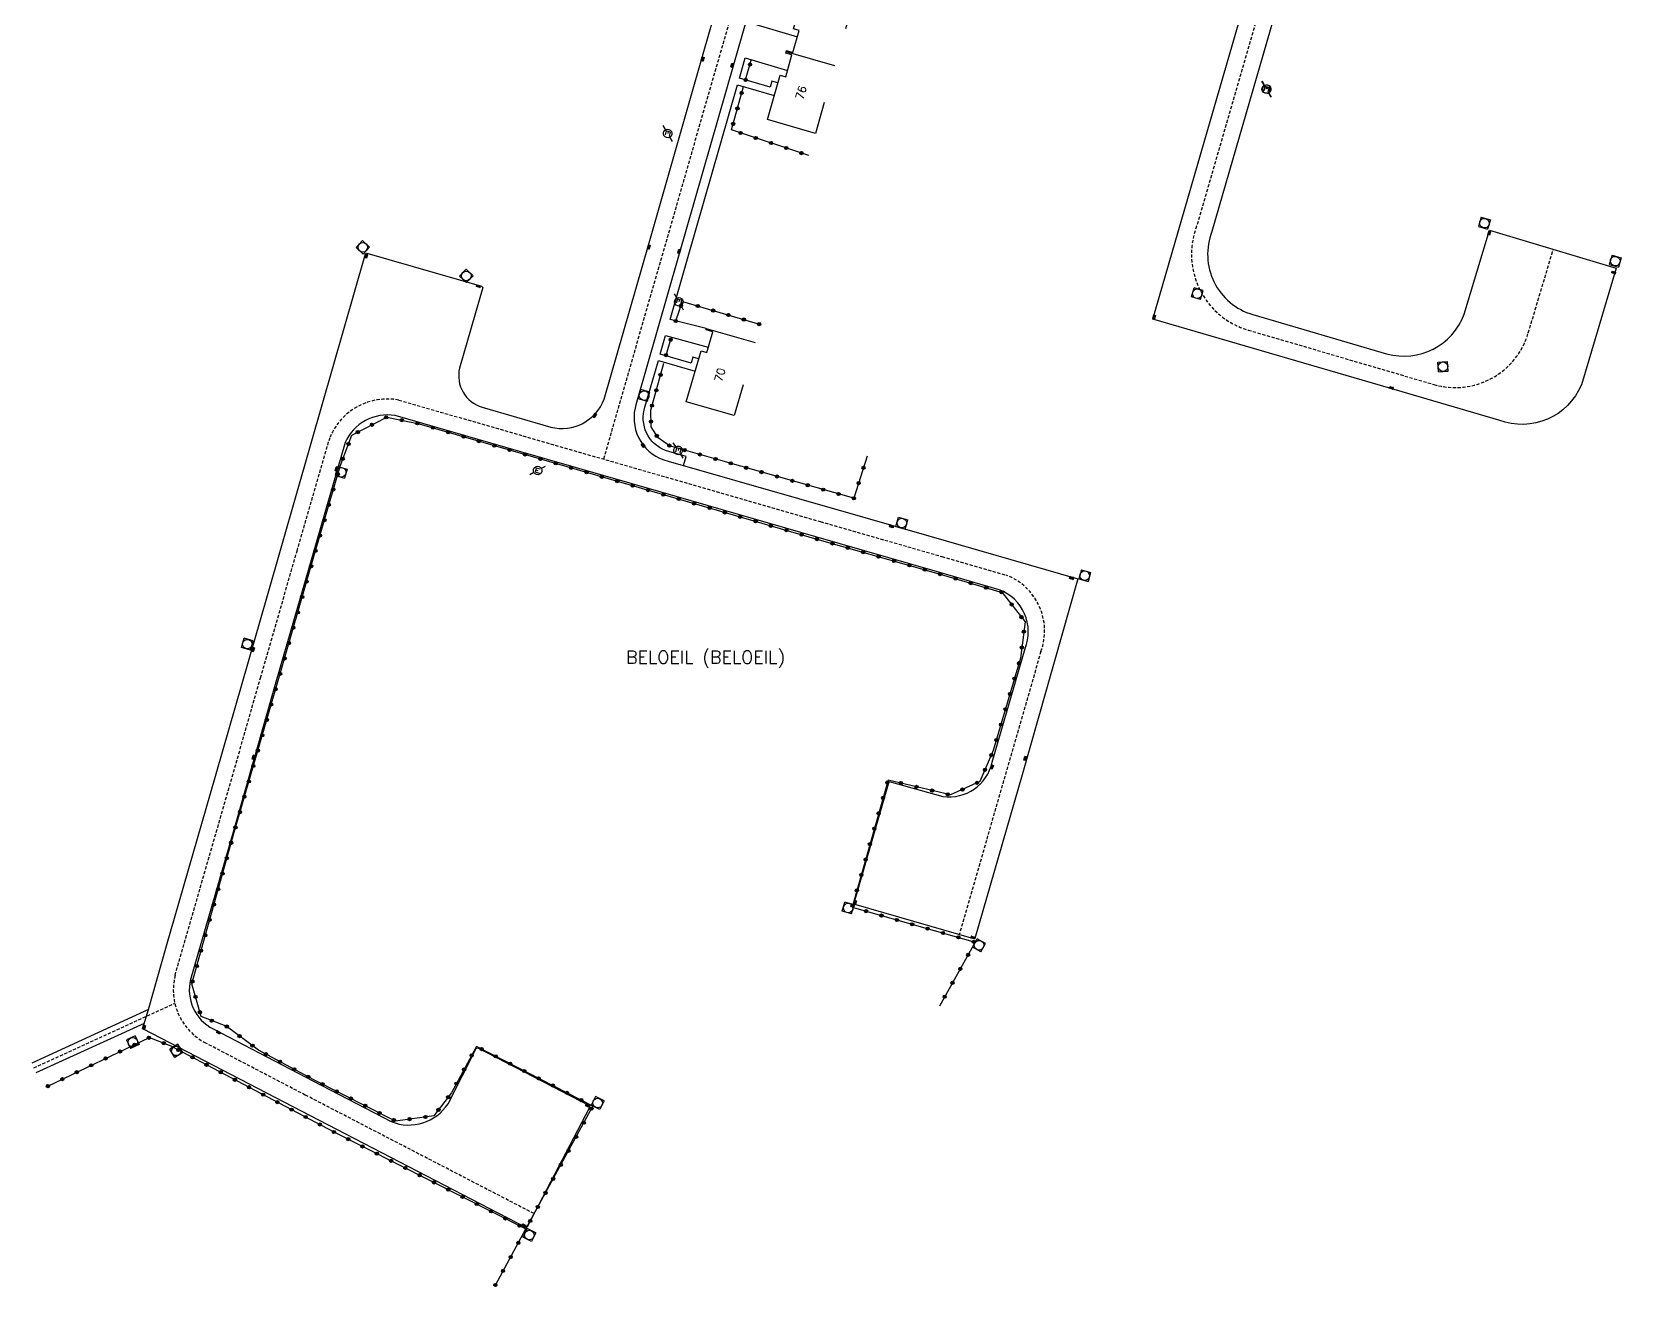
# Model space of a CAD drawing. Header units: millimetres. Extents: x 104999 to 106000, y 137000 to 138000.
# Drawn here: x 105366.9 to 105615.3, y 137387.9 to 137584.1 of the extents above; entities that cross this region are included whole.
import ezdxf
from ezdxf.enums import TextEntityAlignment as Align

# ---------------------------------------------------------------- set-up
doc = ezdxf.new("R2010")
doc.units = ezdxf.units.MM
doc.linetypes.add('DASHED', pattern=[0.75, 0.5, -0.25])
doc.layers.get('0').update_dxf_attribs({"linetype": 'CONTINUOUS'})
for name, color, linetype in [('W0001', 6, 'DASHED'), ('W0008', 7, 'CONTINUOUS'), ('W0100', 7, 'CONTINUOUS'), ('W0322', 7, 'CONTINUOUS'), ('W0334', 7, 'CONTINUOUS'), ('W0400', 7, 'CONTINUOUS'), ('W0420', 7, 'CONTINUOUS'), ('W0471', 7, 'CONTINUOUS'), ('W0980', 7, 'CONTINUOUS'), ('W0991', 7, 'CONTINUOUS'), ('W1102', 7, 'CONTINUOUS')]:
    doc.layers.add(name, color=color, linetype=linetype)
doc.styles.get("Standard").update_dxf_attribs({"font": 'romans.shx', "width": 0.85})

# ---------------------------------------------------------------- blocks, each defined once
blk = doc.blocks.new('t322o')
at = {"color": 0, "linetype": 'Continuous'}
for radius in [0.25, 0.15]:
    blk.add_circle((0, 0), radius, dxfattribs=at)
blk = doc.blocks.new('T400')
for p, q in [((-0.15, 0.3), (0.15, 0.3)), ((-0.15, -0.25), (-0.15, 0.3)), ((-0.15, 0.15), (0.15, 0.15)), ((-0.15, 0), (0.15, 0)), ((0.15, 0.3), (0.15, -0.25)), ((-0.15, -0.15), (0.15, -0.15)), ((-0.15, -0.25), (-0.15, -0.3)), ((-0.15, -0.3), (0.15, -0.3)), ((0.15, -0.3), (0.15, -0.25))]:
    blk.add_line(p, q)
blk = doc.blocks.new('T420')
for p, q in [((0.75, 0.75), (-0.75, 0.75)), ((-0.75, 0.75), (-0.75, -0.75)), ((0.75, 0.75), (0.75, -0.75)), ((0.75, -0.75), (-0.75, -0.75))]:
    blk.add_line(p, q)
blk.add_ellipse((0, 0), major_axis=(-0.53, 0.53), ratio=1, start_param=3.926991, end_param=10.210176)
blk = doc.blocks.new('T471')
for p, q in [((-0.333334, 0.333334), (-0.333334, -0.333334)), ((-0.333334, 0.333334), (0.333334, 0.333334)), ((-0.333334, 0), (0, 0)), ((0.500001, 0.500001), (1.000002, 1.000002)), ((-0.500001, -0.500001), (-1.000002, -1.000002)), ((-0.333334, -0.333334), (0.333334, -0.333334))]:
    blk.add_line(p, q)
blk.add_ellipse((0, 0), major_axis=(0.471405, 0.471405), ratio=1, start_param=5.4977871438, end_param=11.780972451)

msp = doc.modelspace()

# ---------------------------------------------------------------- linework, layer by layer
at = {"layer": 'W0001'}
for points in [[(105599.7, 137729.11), (105596.3, 137716.98), (105579.3, 137658.35), (105562.28, 137599.85), (105548.95, 137553.69, 0.43807), (105557.02, 137537.47), (105586.02, 137528.96, 0.414551), (105600.77, 137537.03), (105604.67, 137550.09)], [(105445.43, 137399.36), (105409.68, 137417.9), (105394.13, 137426.02, -0.346652), (105389.33, 137436.62), (105395.99, 137459.7), (105402.69, 137483.12), (105408.39, 137502.93), (105413.55, 137520.73, -0.35351), (105424.29, 137526.53), (105443.69, 137520.94), (105465.97, 137514.51), (105490.15, 137507.54), (105509.14, 137502.08), (105519.21, 137499.16, -0.410204), (105524.61, 137487.22), (105511.85, 137442.98)]]:
    msp.add_lwpolyline(points, format="xyb", dxfattribs=at)
at = {"layer": 'W0001', "flags": 128}
for points in [[(105494.31, 137649.7), (105482.7, 137609.29), (105465.79, 137550.4), (105458.77, 137525.99), (105456.27, 137517.31)], [(105367.28, 137422.13), (105389.3, 137432.24)]]:
    msp.add_lwpolyline(points, dxfattribs=at)
at = {"layer": 'W0008'}
for points in [[(105485.05, 137608.57), (105476.67, 137579.27), (105468.01, 137549.03), (105461.32, 137525.77), (105461.21, 137525.28, 0.40816), (105466.36, 137516.97), (105507.1, 137505.31), (105530.41, 137498.58), (105521.67, 137467.93), (105514.31, 137442.38), (105514.11, 137442.32), (105495.38, 137447.72), (105500.9, 137466.92), (105509.27, 137464.57, 0.390446), (105517.02, 137469.92), (105522.14, 137487.68, 0.42061), (105518.11, 137496.88), (105508.45, 137499.68), (105489.45, 137505.14), (105465.28, 137512.11), (105442.99, 137518.54), (105423.72, 137524.1, 0.34404), (105415.91, 137519.88), (105410.79, 137502.24), (105405.09, 137482.43), (105398.39, 137459.01), (105391.75, 137435.98, 0.344983), (105395.28, 137428.23), (105410.84, 137420.11), (105423.11, 137413.75, 0.359663), (105431.99, 137416.53), (105436.4, 137425.15), (105436.63, 137425.27), (105454.13, 137416.19), (105454.05, 137415.85), (105444.37, 137397.32), (105444.14, 137397.17), (105414.59, 137412.52), (105384.39, 137428.19), (105384.31, 137428.33), (105385.18, 137431.27), (105387.98, 137441.21), (105394.85, 137465.01), (105403.66, 137495.61), (105410.59, 137519.8), (105419.11, 137549.37), (105419.28, 137549.48), (105437.21, 137544.35), (105437.43, 137544.14), (105433.79, 137531.53, 0.400424), (105437.34, 137525.4), (105448.02, 137522.3, 0.384162), (105456.37, 137526.69), (105463.39, 137551.09), (105471.85, 137580.63), (105480.3, 137609.98)], [(105564.71, 137599.15), (105551.34, 137552.88, 0.441146), (105557.73, 137539.89), (105578.63, 137533.76, 0.390518), (105590.76, 137539.96), (105594.7, 137553.06), (105614.49, 137547.16), (105609.06, 137528.93, -0.406836), (105596.18, 137523.4), (105578.93, 137528.44), (105542.1, 137539.15), (105555.61, 137585.68)]]:
    msp.add_lwpolyline(points, format="xyb", dxfattribs=at)
for points in [[(105385.18, 137431.27), (105366.95, 137422.86)], [(105367.61, 137421.41), (105384.55, 137429.14)]]:
    msp.add_lwpolyline(points, dxfattribs=at)
at = {"layer": 'W0100'}
for points in [[(105490.76, 137573.02), (105489.38, 137568.22), (105481.88, 137570.37), (105483.85, 137577.32), (105484.74, 137577.06), (105485.72, 137580.5), (105484.77, 137580.77), (105484.88, 137581.16), (105485.85, 137580.88), (105486.85, 137584.32), (105485.96, 137584.58), (105487.97, 137591.53), (105495.47, 137589.38), (105494.09, 137584.57)], [(105478.07, 137528.92), (105476.7, 137524.11), (105469.19, 137526.25), (105471.51, 137534.22), (105472.4, 137533.96), (105473.35, 137537.22), (105472.3, 137537.52), (105472.32, 137537.71), (105479.95, 137535.53)]]:
    msp.add_lwpolyline(points, dxfattribs=at)
at = {"layer": 'W0322'}
for points in [[(105478.48, 137576.57), (105479.35, 137579.65)], [(105488.38, 137564.74), (105476.27, 137568.75), (105478.13, 137575.52)], [(105467.55, 137538.89), (105468.6, 137541.94), (105480.8, 137538.34)], [(105466.04, 137533.56), (105466.84, 137536.18)], [(105497.47, 137517.75), (105495.4, 137511.17), (105474.61, 137517.07), (105466.6, 137519.4), (105464.79, 137520.65), (105463.71, 137522.33), (105463.65, 137524.93), (105465.7, 137532.29)], [(105369.46, 137419.3), (105385.33, 137426.89), (105388.67, 137425.57), (105414.13, 137412.13), (105444.16, 137396.98), (105454.61, 137416.18), (105436.41, 137425.5), (105432.54, 137418.25), (105429.76, 137414.65), (105423.78, 137413.84), (105411.02, 137420.26), (105402.38, 137424.9), (105397.34, 137428.65), (105393.4, 137430.18), (105391.95, 137435.3), (105398.55, 137458.98), (105405.34, 137482.31), (105411.03, 137502.09), (105415.11, 137516.22), (105416.96, 137521.04), (105422.41, 137523.87), (105427.48, 137522.84), (105442.11, 137518.58), (105465.43, 137511.81), (105489.58, 137504.81), (105508.52, 137499.43), (105518.57, 137496.46), (105522.16, 137491.85), (105521.43, 137486.21), (105517.18, 137471.73), (105515.09, 137466.92), (105510.49, 137464.8), (105500.73, 137467.14), (105495.13, 137447.25), (105514.36, 137441.79), (105508.75, 137431.8)]]:
    msp.add_lwpolyline(points, dxfattribs=at)
at = {"layer": 'W0322', "flags": 128}
msp.add_lwpolyline([(105439.38, 137388.2), (105444.16, 137396.98)], dxfattribs=at)
at = {"layer": 'W0334'}
for points in [[(105486.31, 137585.8), (105485.38, 137586.07), (105485.65, 137586.98), (105480.81, 137588.38), (105479.92, 137585.3), (105486.56, 137583.31)], [(105483.5, 137576.09), (105482.57, 137576.36), (105482.31, 137575.44), (105477.5, 137576.84), (105478.08, 137578.86), (105478.41, 137580), (105485.03, 137578.06)], [(105472.32, 137537.71), (105466.7, 137539.14), (105469.42, 137548.63), (105477.21, 137575.81), (105482.95, 137574.15)], [(105471.14, 137532.97), (105470.23, 137533.24), (105469.98, 137532.32), (105465.13, 137533.71), (105465.98, 137536.64), (105472.64, 137534.79)]]:
    msp.add_lwpolyline(points, dxfattribs=at)
msp.add_lwpolyline([(105468.76, 137516.28), (105469.18, 137517.69), (105466.49, 137518.49, -0.409279), (105462.64, 137524.96), (105462.74, 137525.4), (105464.85, 137532.71), (105470.59, 137531.04)], format="xyb", dxfattribs=at)
at = {"layer": 'W1102', "flags": 128}
msp.add_lwpolyline([(105492.42, 137578.77), (105484.82, 137580.97)], dxfattribs=at)

# ---------------------------------------------------------------- block references
at = {"layer": 'W0322'}
for p, rotation in [((105479.16, 137578.98), 74.32271802742434), ((105478.48, 137576.57), 74.32271802742434), ((105477.86, 137574.52), 74.59797999523036), ((105477.2, 137572.11), 74.59797999523036), ((105476.53, 137569.7), 74.59797999523036), ((105477.7, 137568.27), 161.7043843430669), ((105480.08, 137567.49), 161.7043843430669), ((105482.45, 137566.7), 161.7043843430669), ((105484.83, 137565.92), 161.7043843430669), ((105487.2, 137565.13), 161.7043843430669), ((105468.36, 137541.25), 71.07147237127707), ((105471, 137541.23), 343.5857748925145), ((105467.55, 137538.89), 71.07147237127707), ((105473.4, 137540.52), 343.5857748925145), ((105475.79, 137539.82), 343.5857748925145), ((105478.19, 137539.11), 343.5857748925145), ((105480.59, 137538.4), 343.5857748925145), ((105466.04, 137533.56), 72.95754870236736), ((105466.77, 137535.95), 72.95754870236736), ((105465.19, 137530.46), 74.38249908850796), ((105464.52, 137528.05), 74.38249908850796), ((105422.32, 137523.82), 27.42813071132176), ((105463.85, 137525.65), 74.38249908850796), ((105417.88, 137521.52), 27.42813071132176), ((105420.1, 137522.67), 27.42813071132176), ((105424.76, 137523.39), 348.5168892278692), ((105427.21, 137522.89), 348.5168892278692), ((105429.61, 137522.22), 343.7713001049927), ((105432.01, 137521.52), 343.7713001049927), ((105463.69, 137523.17), 91.45599763011695), ((105416.44, 137519.67), 68.98573723505474), ((105434.41, 137520.82), 343.7713001049927), ((105436.81, 137520.12), 343.7713001049927), ((105439.21, 137519.42), 343.7713001049927), ((105441.61, 137518.72), 343.7713001049927), ((105464.6, 137520.93), 122.54797660255), ((105466.56, 137519.42), 145.4641845648219), ((105468.96, 137518.71), 163.807774967752), ((105415.54, 137517.34), 68.98573723505474), ((105444.02, 137518.03), 343.8151011657016), ((105446.42, 137517.33), 343.8151011657016), ((105448.82, 137516.63), 343.8151011657016), ((105471.36, 137518.02), 163.807774967752), ((105473.76, 137517.32), 163.807774967752), ((105476.16, 137516.63), 164.152793675235), ((105414.75, 137514.97), 73.87567183533345), ((105451.22, 137515.94), 343.8151011657016), ((105453.62, 137515.24), 343.8151011657016), ((105456.02, 137514.54), 343.8151011657016), ((105458.42, 137513.85), 343.8151011657016), ((105478.57, 137515.95), 164.152793675235), ((105480.97, 137515.27), 164.152793675235), ((105483.38, 137514.58), 164.152793675235), ((105485.78, 137513.9), 164.152793675235), ((105496.9, 137515.94), 72.54359873670626), ((105414.05, 137512.56), 73.87567183533345), ((105460.82, 137513.15), 343.8151011657016), ((105463.22, 137512.45), 343.8151011657016), ((105465.62, 137511.76), 343.8354457767513), ((105488.19, 137513.22), 164.152793675235), ((105490.59, 137512.53), 164.152793675235), ((105493, 137511.85), 164.152793675235), ((105496.15, 137513.55), 72.54359873670626), ((105413.36, 137510.16), 73.87567183533345), ((105468.02, 137511.06), 343.8354457767513), ((105470.43, 137510.36), 343.8354457767513), ((105472.83, 137509.67), 343.8354457767513), ((105475.23, 137508.97), 343.8354457767513), ((105495.4, 137511.17), 72.54359873670626), ((105412.67, 137507.76), 73.87567183533345), ((105477.63, 137508.28), 343.8354457767513), ((105480.03, 137507.58), 343.8354457767513), ((105482.43, 137506.88), 343.8354457767513), ((105411.97, 137505.36), 73.87567183533345), ((105484.83, 137506.19), 343.8354457767513), ((105487.23, 137505.49), 343.8354457767513), ((105489.64, 137504.8), 344.1394117531181), ((105492.04, 137504.11), 344.1394117531181), ((105411.28, 137502.96), 73.87567183533345), ((105494.44, 137503.43), 344.1394117531181), ((105496.85, 137502.75), 344.1394117531181), ((105499.25, 137502.06), 344.1394117531181), ((105501.66, 137501.38), 344.1394117531181), ((105410.59, 137500.56), 73.94662487645056), ((105504.06, 137500.7), 344.1394117531181), ((105506.47, 137500.01), 344.1394117531181), ((105508.87, 137499.33), 343.5530906900102), ((105409.89, 137498.15), 73.94662487645056), ((105511.27, 137498.62), 343.5530906900102), ((105513.67, 137497.91), 343.5530906900102), ((105516.07, 137497.2), 343.5530906900102), ((105518.46, 137496.49), 343.5530906900102), ((105409.2, 137495.75), 73.94662487645056), ((105520.04, 137494.58), 307.850922068475), ((105408.51, 137493.35), 73.94662487645056), ((105521.57, 137492.61), 307.850922068475), ((105407.82, 137490.95), 73.94662487645056), ((105521.96, 137490.32), 262.695854500925), ((105407.13, 137488.54), 73.94662487645056), ((105521.64, 137487.84), 262.695854500925), ((105406.44, 137486.14), 73.94662487645056), ((105521.19, 137485.39), 253.6236557630129), ((105405.75, 137483.74), 73.94662487645056), ((105520.49, 137482.99), 253.6236557630129), ((105404.35, 137478.94), 73.78060480385966), ((105405.05, 137481.34), 73.78060480385966), ((105519.78, 137480.59), 253.6236557630129), ((105403.66, 137476.54), 73.78060480385966), ((105519.08, 137478.19), 253.6236557630129), ((105402.96, 137474.13), 73.78060480385966), ((105518.37, 137475.79), 253.6236557630129), ((105402.26, 137471.73), 73.78060480385966), ((105517.67, 137473.39), 253.6236557630129), ((105401.56, 137469.33), 73.78060480385966), ((105516.87, 137471.03), 246.486468521199), ((105400.86, 137466.93), 73.78060480385966), ((105500.62, 137466.74), 254.2648884390749), ((105502.75, 137466.66), 166.5163311858289), ((105514.62, 137466.7), 204.7372486545889), ((105515.88, 137468.74), 246.486468521199), ((105400.16, 137464.53), 73.78060480385966), ((105499.94, 137464.33), 254.2648884390749), ((105505.18, 137466.07), 166.5163311858289), ((105507.61, 137465.49), 166.5163311858289), ((105510.05, 137464.91), 166.5163311858289), ((105512.35, 137465.65), 204.7372486545889), ((105399.47, 137462.13), 73.78060480385966), ((105499.26, 137461.92), 254.2648884390749), ((105398.77, 137459.73), 73.78060480385966), ((105498.58, 137459.52), 254.2648884390749), ((105398.09, 137457.33), 74.42474547452005), ((105497.9, 137457.11), 254.2648884390749), ((105397.42, 137454.92), 74.42474547452005), ((105497.23, 137454.71), 254.2648884390749), ((105396.75, 137452.51), 74.42474547452005), ((105496.55, 137452.3), 254.2648884390749), ((105396.07, 137450.1), 74.42474547452005), ((105495.87, 137449.89), 254.2648884390749), ((105395.4, 137447.69), 74.42474547452005), ((105495.19, 137447.49), 254.2648884390749), ((105497.3, 137446.64), 344.1345759974473), ((105394.73, 137445.29), 74.42474547452005), ((105499.7, 137445.95), 344.1345759974473), ((105502.11, 137445.27), 344.1345759974473), ((105504.51, 137444.59), 344.1345759974473), ((105394.06, 137442.88), 74.42474547452005), ((105506.92, 137443.9), 344.1345759974473), ((105509.32, 137443.22), 344.1345759974473), ((105511.73, 137442.54), 344.1345759974473), ((105514.13, 137441.85), 344.1345759974473), ((105393.39, 137440.47), 74.42474547452005), ((105513.25, 137439.81), 240.6903484702989), ((105392.72, 137438.06), 74.42474547452005), ((105512.03, 137437.63), 240.6903484702989), ((105392.05, 137435.65), 74.42474547452005), ((105510.8, 137435.45), 240.6903484702989), ((105392.53, 137433.25), 105.7733381015919), ((105509.58, 137433.27), 240.6903484702989), ((105393.21, 137430.84), 105.7733381015919), ((105395.09, 137429.52), 158.852866221023), ((105385.25, 137426.85), 25.58394400739646), ((105397.41, 137428.6), 143.3906952213699), ((105399.41, 137427.11), 143.3906952213699), ((105380.74, 137424.7), 25.58394400739646), ((105382.99, 137425.77), 25.58394400739646), ((105387.57, 137426.01), 338.5355832210079), ((105389.84, 137424.96), 332.172434899035), ((105401.42, 137425.62), 143.3906952213699), ((105403.53, 137424.29), 151.754349374603), ((105437.23, 137425.08), 152.896017821041), ((105376.23, 137422.54), 25.58394400739646), ((105378.48, 137423.62), 25.58394400739646), ((105392.05, 137423.79), 332.172434899035), ((105394.26, 137422.63), 332.172434899035), ((105405.73, 137423.11), 151.754349374603), ((105407.93, 137421.92), 151.754349374603), ((105434.49, 137421.89), 241.8941718553889), ((105435.67, 137424.09), 241.8941718553889), ((105439.45, 137423.94), 152.896017821041), ((105441.68, 137422.8), 152.896017821041), ((105369.46, 137419.3), 25.58394400739646), ((105371.72, 137420.38), 25.58394400739646), ((105373.97, 137421.46), 25.58394400739646), ((105396.47, 137421.46), 332.172434899035), ((105398.68, 137420.29), 332.172434899035), ((105410.14, 137420.74), 151.754349374603), ((105412.36, 137419.59), 153.301032338887), ((105433.31, 137419.68), 241.8941718553889), ((105443.9, 137421.66), 152.896017821041), ((105446.13, 137420.52), 152.896017821041), ((105448.35, 137419.39), 152.896017821041), ((105400.89, 137419.12), 332.172434899035), ((105403.1, 137417.96), 332.172434899035), ((105405.31, 137416.79), 332.172434899035), ((105414.59, 137418.47), 153.301032338887), ((105416.82, 137417.35), 153.301032338887), ((105432.01, 137417.56), 232.3070950039209), ((105450.58, 137418.25), 152.896017821041), ((105452.8, 137417.11), 152.896017821041), ((105407.53, 137415.62), 332.172434899035), ((105409.74, 137414.46), 332.172434899035), ((105419.06, 137416.22), 153.301032338887), ((105421.29, 137415.1), 153.301032338887), ((105428.45, 137414.47), 187.6621808671879), ((105430.48, 137415.58), 232.3070950039209), ((105454.39, 137415.77), 61.43244264179805), ((105411.95, 137413.29), 332.172434899035), ((105414.16, 137412.12), 333.220995525236), ((105423.52, 137413.98), 153.301032338887), ((105425.97, 137414.14), 187.6621808671879), ((105453.2, 137413.58), 61.43244264179805), ((105416.39, 137411), 333.220995525236), ((105418.62, 137409.87), 333.220995525236), ((105452, 137411.38), 61.43244264179805), ((105420.85, 137408.74), 333.220995525236), ((105423.09, 137407.62), 333.220995525236), ((105449.61, 137406.99), 61.43244264179805), ((105450.8, 137409.18), 61.43244264179805), ((105425.32, 137406.49), 333.220995525236), ((105427.55, 137405.36), 333.220995525236), ((105448.41, 137404.79), 61.43244264179805), ((105429.78, 137404.24), 333.220995525236), ((105432.01, 137403.11), 333.220995525236), ((105434.25, 137401.99), 333.220995525236), ((105447.22, 137402.6), 61.43244264179805), ((105436.48, 137400.86), 333.220995525236), ((105438.71, 137399.73), 333.220995525236), ((105446.02, 137400.4), 61.43244264179805), ((105440.94, 137398.61), 333.220995525236), ((105443.17, 137397.48), 333.220995525236), ((105444.83, 137398.21), 61.43244264179805), ((105442.96, 137394.79), 61.43244264180317), ((105441.77, 137392.59), 61.43244264180317), ((105440.57, 137390.39), 61.43244264180317), ((105439.38, 137388.2), 61.43244264180317)]:
    msp.add_blockref('t322o', p, dxfattribs=dict(at, rotation=rotation))
at = {"layer": 'W0400'}
for p, rotation in [((105471.76, 137579.84), 344.035215752857), ((105476.4, 137578.84), 344.035215752857), ((105594.65, 137552.61), 163.2597633527339), ((105419.18, 137549.03), 164.5776635492248), ((105463.35, 137550.47), 344.021556559988), ((105468.08, 137549.78), 344.021556559988), ((105614.13, 137546.47), 73.39351807059683), ((105436.75, 137544.32), 74.72208760760228), ((105542.31, 137539.52), 343.8099135149239), ((105579.37, 137528.44), 73.78978402061958), ((105454.91, 137524.14), 325.069067754021), ((105462.44, 137519.46), 38.50611839078691), ((105414.56, 137515.74), 163.8756718353335), ((105501.26, 137506.81), 253.9080884977879), ((105529.42, 137498.71), 73.93919521787625), ((105401.51, 137487.56), 344.014255098858), ((105401.59, 137470.67), 164.4247454745201), ((105516.97, 137469.2), 336.486468521199), ((105522.17, 137470.51), 163.9391952178762), ((105495.57, 137448), 343.956587816976), ((105513.97, 137442.52), 254.1730740908715), ((105384.47, 137428.49), 343.0524967560149), ((105396.12, 137427.68), 242.435390138829), ((105453.8, 137416.23), 63.22099552523603), ((105443.85, 137397.49), 63.22099552523603)]:
    msp.add_blockref('T400', p, dxfattribs=dict(at, rotation=rotation))
at = {"layer": 'W0420'}
for p, rotation in [((105593.91, 137554.18), 73.25976335273387), ((105418.67, 137550.41), 136.6133671743019), ((105614.35, 137548.24), 73.25976335273387), ((105434.84, 137545.94), 136.6133671743019), ((105549.05, 137543.16), 253.8099135149239), ((105587.44, 137531.75), 184.775741111587), ((105462.61, 137527.23), 254.0177334786489), ((105415.28, 137515.23), 73.87567183533345), ((105502.9, 137507.3), 163.9080884977879), ((105531.46, 137499.08), 73.93919521787625), ((105400.63, 137488.38), 254.014255098858), ((105494.51, 137447.13), 253.956587816976), ((105514.95, 137441.31), 240.6903484702989), ((105382.74, 137426.15), 24.54960870244452), ((105389.54, 137424.81), 301.32752178407), ((105455.35, 137416.65), 333.220995525236), ((105444.68, 137396.02), 333.220995525236)]:
    msp.add_blockref('T420', p, dxfattribs=dict(at, rotation=rotation))
at = {"layer": 'W0471'}
for p, rotation in [((105559.82, 137575.15), 253.8099135149239), ((105559.9, 137575.13), 253.8099135149239), ((105466.3, 137568.2), 253.9435178915149), ((105468.05, 137541.89), 254.0177334786489), ((105467.93, 137518.65), 256.9718959515729), ((105445.99, 137515.53), 343.9064691293399)]:
    msp.add_blockref('T471', p, dxfattribs=dict(at, rotation=rotation))

# ---------------------------------------------------------------- texts
at = {"layer": 'W0980'}
msp.add_text('BELOEIL (BELOEIL)', height=2, dxfattribs=at).set_placement((105472.22, 137486.19), align=Align.MIDDLE)
at = {"layer": 'W0991'}
for s, p in [('76', (105487.14, 137574.58)), ('70', (105474.45, 137530.46))]:
    msp.add_text(s, height=1.25, rotation=74.053, dxfattribs=at).set_placement(p, align=Align.MIDDLE)

doc.saveas('drawing.dxf')
